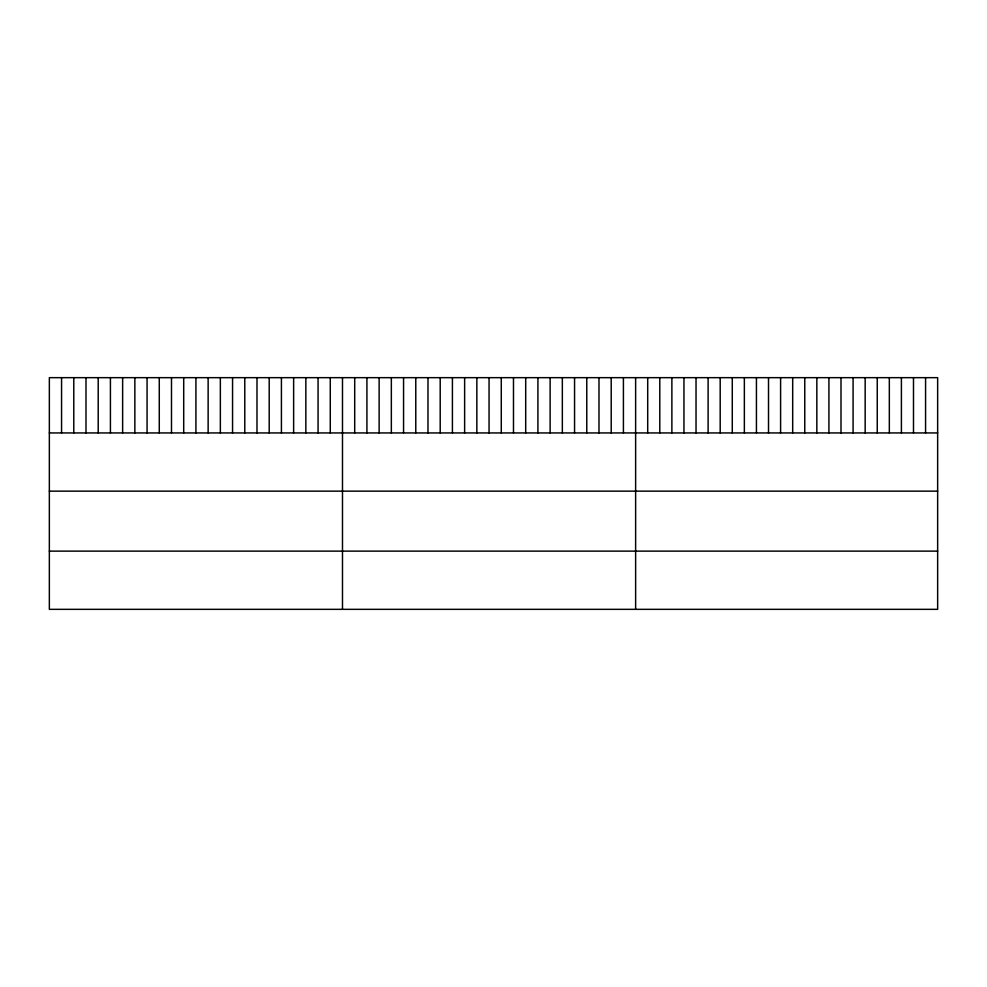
<?xml version="1.0" encoding="UTF-8"?>
<svg xmlns="http://www.w3.org/2000/svg" width="987" height="987" viewBox="0 0 987 987"><rect width="100%" height="100%" fill="white"/><g stroke="black" fill="none" stroke-linecap="round" stroke-linejoin="round"><path stroke-width="1.48" d="M937.65 432.935L937.65 609.337L49.35 609.337L49.35 377.663L937.65 377.663L937.65 432.935L49.35 432.935M49.35 491.144L937.65 491.144M49.35 551.128L937.65 551.128M925.572 377.663L925.572 432.935M913.493 377.663L913.493 432.935M901.402 377.663L901.402 432.935M889.324 377.663L889.324 432.935M877.246 377.663L877.246 432.935M865.167 377.663L865.167 432.935M853.089 377.663L853.089 432.935M840.998 377.663L840.998 432.935M828.92 377.663L828.92 432.935M816.841 377.663L816.841 432.935M804.763 377.663L804.763 432.935M792.684 377.663L792.684 432.935M780.594 377.663L780.594 432.935M768.515 377.663L768.515 432.935M756.437 377.663L756.437 432.935M744.358 377.663L744.358 432.935M732.28 377.663L732.28 432.935M720.189 377.663L720.189 432.935M708.111 377.663L708.111 432.935M696.032 377.663L696.032 432.935M683.954 377.663L683.954 432.935M671.876 377.663L671.876 432.935M659.785 377.663L659.785 432.935M647.706 377.663L647.706 432.935M635.628 377.663L635.628 609.337M623.414 377.663L623.414 432.935M611.2 377.663L611.2 432.935M598.986 377.663L598.986 432.935M586.771 377.663L586.771 432.935M574.557 377.663L574.557 432.935M562.343 377.663L562.343 432.935M550.129 377.663L550.129 432.935M537.915 377.663L537.915 432.935M525.701 377.663L525.701 432.935M513.487 377.663L513.487 432.935M501.273 377.663L501.273 432.935M489.058 377.663L489.058 432.935M476.844 377.663L476.844 432.935M464.63 377.663L464.63 432.935M452.416 377.663L452.416 432.935M440.202 377.663L440.202 432.935M427.988 377.663L427.988 432.935M415.774 377.663L415.774 432.935M403.56 377.663L403.56 432.935M391.345 377.663L391.345 432.935M379.131 377.663L379.131 432.935M366.917 377.663L366.917 432.935M354.703 377.663L354.703 432.935M342.489 377.663L342.489 609.337M330.275 377.663L330.275 432.935M318.061 377.663L318.061 432.935M305.847 377.663L305.847 432.935M293.632 377.663L293.632 432.935M281.418 377.663L281.418 432.935M269.204 377.663L269.204 432.935M256.99 377.663L256.99 432.935M244.776 377.663L244.776 432.935M232.562 377.663L232.562 432.935M220.348 377.663L220.348 432.935M208.134 377.663L208.134 432.935M195.919 377.663L195.919 432.935M183.705 377.663L183.705 432.935M171.491 377.663L171.491 432.935M159.277 377.663L159.277 432.935M147.063 377.663L147.063 432.935M134.849 377.663L134.849 432.935M122.635 377.663L122.635 432.935M110.421 377.663L110.421 432.935M98.206 377.663L98.206 432.935M85.992 377.663L85.992 432.935M73.778 377.663L73.778 432.935M61.564 377.663L61.564 432.935"/></g></svg>
